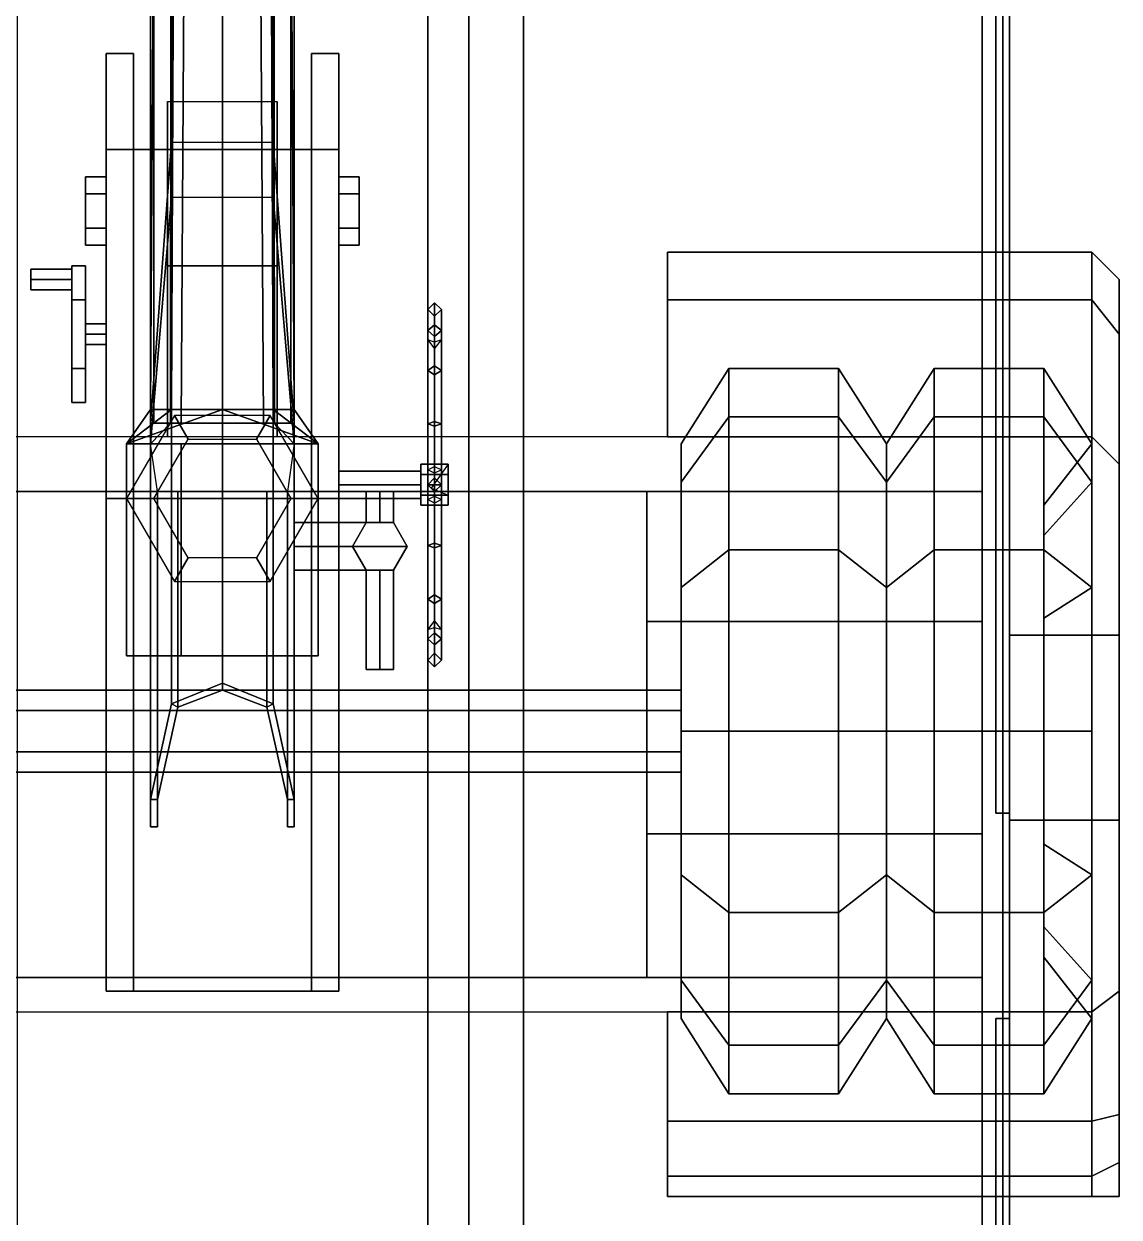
# Model space of a CAD drawing. Header units: millimetres. Extents: x -1.3 to 3, y -4.2 to 15.
# Drawn here: x -0.29 to 1.31, y -2.91 to -1.167 of the extents above; entities that cross this region are included whole.
import ezdxf

# ---------------------------------------------------------------- set-up
doc = ezdxf.new("R2010")
doc.units = ezdxf.units.MM
for name, color, linetype in [('gun', 1, 'Continuous'), ('mudguards', 6, 'Continuous'), ('sleeve', 5, 'Continuous'), ('tent', 3, 'Continuous'), ('turret', 2, 'Continuous'), ('wheels', 2, 'Continuous')]:
    doc.layers.add(name, color=color, linetype=linetype)

msp = doc.modelspace()

# ---------------------------------------------------------------- linework, layer by layer
for points in [[(0.36, 3.07, 0.77), (0.36, -3.77, 0.77), (0.36, -3.77, 0.98), (0.36, 3.07, 0.98)], [(0.36, -3.77, 0.98), (0.44, -3.77, 0.98), (0.44, 3.07, 0.98), (0.36, 3.07, 0.98)], [(0.44, 3.07, 0.77), (0.44, -3.77, 0.77), (0.36, -3.77, 0.77), (0.36, 3.07, 0.77)], [(0.44, 3.07, 0.98), (0.44, -3.77, 0.98), (0.44, -3.77, 0.77), (0.44, 3.07, 0.77)], [(1.15, 0.85, 1.08), (1.15, -1.77, 1.08), (-1.15, -1.77, 1.08), (-1.15, 0.85, 1.08)], [(-1.11, 0.81, 1.12), (-1.11, -1.85, 1.12), (1.11, -1.85, 1.12), (1.11, 0.81, 1.12)], [(1.11, -0.45, 1.12), (1.11, -1.85, 1.12), (1.11, -1.85, 1.59), (1.11, -0.45, 1.59)], [(1.11, -4.13, 1.59), (1.15, -4.17, 1.59), (1.15, -0.45, 1.59), (1.11, -0.45, 1.59)], [(1.15, -0.45, 1.59), (1.15, -1.77, 1.59), (1.15, -1.77, 1.08), (1.15, -0.45, 1.08)], [(1.15, -1.77, 1.59), (1.15, -2.61, 1.59), (1.15, -2.61, 1.2), (1.15, -1.77, 1.2)], [(1.15, -1.77, 1.2), (1.15, -2.06, 1.2), (1.15, -1.77, 1.08)], [(-0.62, -1.85, 1.12), (-0.62, -2.56, 1.12), (0.62, -2.56, 1.12), (0.62, -1.85, 1.12)], [(0.62, -1.85, 1.12), (0.62, -2.56, 1.12), (0.62, -2.35, 1.22), (0.62, -2.04, 1.22)], [(1.11, -2.04, 1.22), (1.11, -1.85, 1.12), (0.62, -1.85, 1.12), (0.62, -2.04, 1.22)], [(1.11, -1.85, 1.22), (1.11, -2.56, 1.22), (1.11, -2.56, 1.59), (1.11, -1.85, 1.59)], [(1.11, -1.85, 1.12), (1.11, -2.04, 1.22), (1.11, -2.04, 1.22), (1.11, -1.85, 1.22)], [(0.62, -2.04, 1.22), (0.62, -2.35, 1.22), (1.11, -2.35, 1.22), (1.11, -2.04, 1.22)], [(1.15, -2.33, 1.2), (1.15, -2.61, 1.2), (1.15, -2.61, 1.08)], [(0.62, -2.35, 1.22), (0.62, -2.56, 1.12), (1.11, -2.56, 1.12), (1.11, -2.35, 1.22)], [(1.11, -2.56, 1.12), (1.11, -2.56, 1.22), (1.11, -2.56, 1.22), (1.11, -2.35, 1.22)], [(-1.11, -2.56, 1.12), (-1.11, -4.13, 1.12), (1.11, -4.13, 1.12), (1.11, -2.56, 1.12)], [(1.11, -2.56, 1.12), (1.11, -4.13, 1.12), (1.11, -4.13, 1.59), (1.11, -2.56, 1.59)], [(1.15, -2.61, 1.08), (1.15, -4.17, 1.08), (-1.15, -4.17, 1.08), (-1.15, -2.61, 1.08)], [(1.15, -2.61, 1.59), (1.15, -4.17, 1.59), (1.15, -4.17, 1.08), (1.15, -2.61, 1.08)]]:
    msp.add_3dface(points)
at = {"layer": 'gun'}
for points in [[(-0.0672, -0.03, 2.5072), (-0.095, -0.03, 2.44), (-0.105, -1.73, 2.44), (-0.0742, -1.73, 2.5142)], [(-0.095, -0.03, 2.44), (-0.0672, -0.03, 2.3728), (-0.0742, -1.73, 2.3658), (-0.105, -1.73, 2.44)], [(0, -0.03, 2.535), (-0.0672, -0.03, 2.5072), (-0.0742, -1.73, 2.5142), (0, -1.73, 2.545)], [(-0.0672, -0.03, 2.3728), (0, -0.03, 2.345), (0, -1.73, 2.335), (-0.0742, -1.73, 2.3658)], [(0.0672, -0.03, 2.5072), (0, -0.03, 2.535), (0, -1.73, 2.545), (0.0742, -1.73, 2.5142)], [(0, -0.03, 2.345), (0.0672, -0.03, 2.3728), (0.0742, -1.73, 2.3658), (0, -1.73, 2.335)], [(0.095, -0.03, 2.44), (0.0672, -0.03, 2.5072), (0.0742, -1.73, 2.5142), (0.105, -1.73, 2.44)], [(0.0672, -0.03, 2.3728), (0.095, -0.03, 2.44), (0.105, -1.73, 2.44), (0.0742, -1.73, 2.3658)], [(-0.105, -1.73, 2.44), (-0.14, -1.78, 2.31), (-0.14, -1.78, 2.57), (-0.105, -1.73, 2.44)], [(-0.0742, -1.73, 2.5142), (-0.105, -1.73, 2.44), (-0.14, -1.78, 2.57), (-0.0742, -1.73, 2.5142)], [(0, -1.73, 2.545), (-0.0742, -1.73, 2.5142), (-0.14, -1.78, 2.57), (0, -1.73, 2.545)], [(0.14, -1.78, 2.57), (0, -1.73, 2.545), (-0.14, -1.78, 2.57), (0.14, -1.78, 2.57)], [(-0.105, -1.73, 2.44), (-0.0742, -1.73, 2.3658), (-0.14, -1.78, 2.31), (-0.105, -1.73, 2.44)], [(-0.0742, -1.73, 2.3658), (0, -1.73, 2.335), (-0.14, -1.78, 2.31), (-0.0742, -1.73, 2.3658)], [(0, -1.73, 2.335), (0.14, -1.78, 2.31), (-0.14, -1.78, 2.31), (0, -1.73, 2.335)], [(0.14, -1.78, 2.57), (0.0742, -1.73, 2.5142), (0, -1.73, 2.545), (0.14, -1.78, 2.57)], [(0.0742, -1.73, 2.3658), (0.14, -1.78, 2.31), (0, -1.73, 2.335), (0.0742, -1.73, 2.3658)], [(0.14, -1.78, 2.57), (0.105, -1.73, 2.44), (0.0742, -1.73, 2.5142), (0.14, -1.78, 2.57)], [(0.105, -1.73, 2.44), (0.14, -1.78, 2.31), (0.0742, -1.73, 2.3658), (0.105, -1.73, 2.44)], [(0.14, -1.78, 2.57), (0.14, -1.78, 2.31), (0.105, -1.73, 2.44), (0.14, -1.78, 2.57)], [(-0.14, -1.78, 2.31), (-0.14, -2.09, 2.31), (-0.14, -2.09, 2.57), (-0.14, -1.78, 2.57)], [(-0.14, -1.78, 2.57), (-0.14, -2.09, 2.57), (0.14, -2.09, 2.57), (0.14, -1.78, 2.57)], [(0.14, -1.78, 2.31), (0.14, -2.09, 2.31), (-0.14, -2.09, 2.31), (-0.14, -1.78, 2.31)], [(-0.06, -2.09, 2.5), (-0.06, -2.09, 2.38), (-0.06, -1.78, 2.38), (-0.06, -1.78, 2.5)], [(0.14, -1.78, 2.5), (0.14, -2.09, 2.5), (-0.06, -2.09, 2.5), (-0.06, -1.78, 2.5)], [(-0.06, -1.78, 2.38), (-0.06, -2.09, 2.38), (0.14, -2.09, 2.38), (0.14, -1.78, 2.38)], [(0.14, -1.78, 2.38), (0.14, -1.78, 2.5), (-0.06, -1.78, 2.5), (-0.06, -1.78, 2.38)], [(0.14, -2.09, 2.57), (0.14, -2.09, 2.5), (0.14, -1.78, 2.5), (0.14, -1.78, 2.57)], [(0.14, -2.09, 2.38), (0.14, -2.09, 2.31), (0.14, -1.78, 2.31), (0.14, -1.78, 2.38)], [(-0.14, -2.09, 2.57), (-0.14, -2.09, 2.31), (-0.06, -2.09, 2.38), (-0.06, -2.09, 2.5)], [(-0.14, -2.09, 2.57), (-0.06, -2.09, 2.5), (0.14, -2.09, 2.5), (0.14, -2.09, 2.57)], [(-0.06, -2.09, 2.38), (-0.14, -2.09, 2.31), (0.14, -2.09, 2.31), (0.14, -2.09, 2.38)]]:
    msp.add_3dface(points, dxfattribs=at)
at = {"layer": 'mudguards'}
for points in [[(1.27, -1.5, 0.66), (1.27, -1.57, 0.85), (0.65, -1.57, 0.85), (0.65, -1.5, 0.66)], [(0.65, -1.5, 0.66), (0.65, -1.57, 0.85), (1.27, -1.57, 0.85), (1.27, -1.5, 0.66)], [(1.31, -1.54, 0.66), (1.31, -1.62, 0.82), (1.27, -1.57, 0.85), (1.27, -1.5, 0.66)], [(1.27, -1.5, 0.66), (1.27, -1.57, 0.85), (1.31, -1.62, 0.82), (1.31, -1.54, 0.66)], [(1.27, -1.57, 0.85), (1.27, -1.77, 1.08), (0.65, -1.77, 1.08), (0.65, -1.57, 0.85)], [(0.65, -1.57, 0.85), (0.65, -1.77, 1.08), (1.27, -1.77, 1.08), (1.27, -1.57, 0.85)], [(1.27, -1.57, 0.85), (1.27, -1.77, 1.08), (1.31, -1.81, 1.02), (1.31, -1.62, 0.82)], [(1.31, -1.62, 0.82), (1.31, -1.81, 1.02), (1.27, -1.77, 1.08), (1.27, -1.57, 0.85)], [(1.27, -1.77, 1.08), (1.27, -2.06, 1.2), (1.15, -2.06, 1.2), (1.15, -1.77, 1.08)], [(1.15, -1.77, 1.08), (1.15, -2.06, 1.2), (1.27, -2.06, 1.2), (1.27, -1.77, 1.08)], [(1.27, -1.77, 1.08), (1.27, -2.06, 1.2), (1.31, -2.06, 1.13), (1.31, -1.81, 1.02)], [(1.31, -1.81, 1.02), (1.31, -2.06, 1.13), (1.27, -2.06, 1.2), (1.27, -1.77, 1.08)], [(1.15, -2.06, 1.2), (1.15, -2.33, 1.2), (1.27, -2.33, 1.2), (1.27, -2.06, 1.2)], [(1.27, -2.06, 1.2), (1.27, -2.33, 1.2), (1.15, -2.33, 1.2), (1.15, -2.06, 1.2)], [(1.31, -2.06, 1.13), (1.31, -2.33, 1.13), (1.27, -2.33, 1.2), (1.27, -2.06, 1.2)], [(1.27, -2.06, 1.2), (1.27, -2.33, 1.2), (1.31, -2.33, 1.13), (1.31, -2.06, 1.13)], [(1.27, -2.33, 1.2), (1.27, -2.61, 1.08), (1.15, -2.61, 1.08), (1.15, -2.33, 1.2)], [(1.15, -2.33, 1.2), (1.15, -2.61, 1.08), (1.27, -2.61, 1.08), (1.27, -2.33, 1.2)], [(1.31, -2.33, 1.13), (1.31, -2.58, 1.02), (1.27, -2.61, 1.08), (1.27, -2.33, 1.2)], [(1.27, -2.33, 1.2), (1.27, -2.61, 1.08), (1.31, -2.58, 1.02), (1.31, -2.33, 1.13)], [(1.27, -2.61, 1.08), (1.27, -2.77, 0.92), (1.31, -2.76, 0.83), (1.31, -2.58, 1.02)], [(1.31, -2.58, 1.02), (1.31, -2.76, 0.83), (1.27, -2.77, 0.92), (1.27, -2.61, 1.08)], [(0.65, -2.61, 1.08), (0.65, -2.77, 0.92), (1.27, -2.77, 0.92), (1.27, -2.61, 1.08)], [(1.27, -2.61, 1.08), (1.27, -2.77, 0.92), (0.65, -2.77, 0.92), (0.65, -2.61, 1.08)], [(1.27, -2.77, 0.92), (1.27, -2.85, 0.79), (0.65, -2.85, 0.79), (0.65, -2.77, 0.92)], [(0.65, -2.77, 0.92), (0.65, -2.85, 0.79), (1.27, -2.85, 0.79), (1.27, -2.77, 0.92)], [(1.31, -2.76, 0.83), (1.31, -2.83, 0.69), (1.27, -2.85, 0.79), (1.27, -2.77, 0.92)], [(1.27, -2.77, 0.92), (1.27, -2.85, 0.79), (1.31, -2.83, 0.69), (1.31, -2.76, 0.83)], [(1.27, -2.85, 0.79), (1.27, -2.88, 0.68), (1.31, -2.88, 0.63), (1.31, -2.83, 0.69)], [(1.31, -2.83, 0.69), (1.31, -2.88, 0.63), (1.27, -2.88, 0.68), (1.27, -2.85, 0.79)], [(0.65, -2.85, 0.79), (0.65, -2.88, 0.68), (1.27, -2.88, 0.68), (1.27, -2.85, 0.79)], [(1.27, -2.85, 0.79), (1.27, -2.88, 0.68), (0.65, -2.88, 0.68), (0.65, -2.85, 0.79)]]:
    msp.add_3dface(points, dxfattribs=at)
at = {"layer": 'sleeve'}
for points in [[(-0.0742, -0.04, 2.2742), (-0.105, -0.04, 2.2), (-0.105, -1.75, 2.2), (-0.076, -1.75, 2.27)], [(-0.105, -0.04, 2.2), (-0.0742, -0.04, 2.1258), (-0.0742, -1.34, 2.1258), (-0.105, -1.75, 2.2)], [(-0.0742, -0.04, 2.1258), (0, -0.04, 2.095), (0, -1.34, 2.095), (-0.0742, -1.34, 2.1258)], [(0, -0.04, 2.095), (0.0742, -0.04, 2.1258), (0.0742, -1.34, 2.1258), (0, -1.34, 2.095)], [(0.105, -0.04, 2.2), (0.0742, -0.04, 2.2742), (0.076, -1.75, 2.27), (0.105, -1.75, 2.2)], [(0.0742, -0.04, 2.1258), (0.105, -0.04, 2.2), (0.105, -1.75, 2.2), (0.0742, -1.34, 2.1258)], [(-0.1, -0.09, 2.29), (-0.1, -1.75, 2.29), (-0.06, -1.75, 2.35), (-0.05, -0.09, 2.36)], [(-0.1, -0.09, 2.27), (-0.1, -1.75, 2.27), (-0.1, -1.75, 2.29), (-0.1, -0.09, 2.29)], [(-0.076, -0.09, 2.27), (-0.076, -1.75, 2.27), (-0.1, -1.75, 2.27), (-0.1, -0.09, 2.27)], [(-0.05, -0.09, 2.36), (-0.06, -1.75, 2.35), (0.06, -1.75, 2.35), (0.05, -0.09, 2.36)], [(0.06, -1.75, 2.35), (0.1, -1.75, 2.29), (0.1, -0.09, 2.29), (0.05, -0.09, 2.36)], [(0.1, -0.09, 2.27), (0.1, -1.75, 2.27), (0.076, -1.75, 2.27), (0.076, -0.09, 2.27)], [(0.1, -1.75, 2.29), (0.1, -1.75, 2.27), (0.1, -0.09, 2.27), (0.1, -0.09, 2.29)], [(-0.08, -1.35, 1.7), (-0.08, -1.52, 1.7), (-0.08, -1.77, 2.09), (-0.08, -1.28, 2.2)], [(0.08, -1.28, 2.2), (0.08, -1.35, 1.7), (-0.08, -1.35, 1.7), (-0.08, -1.28, 2.2)], [(0.08, -1.77, 2.09), (0.08, -1.52, 1.7), (0.08, -1.35, 1.7), (0.08, -1.28, 2.2)], [(-0.105, -1.75, 2.2), (-0.0742, -1.34, 2.1258), (-0.0742, -1.42, 2.0758), (-0.105, -1.78, 2.15)], [(0.0742, -1.34, 2.1258), (0.105, -1.75, 2.2), (0.105, -1.78, 2.15), (0.0742, -1.42, 2.0758)], [(0.08, -1.35, 1.7), (0.08, -1.52, 1.7), (-0.08, -1.52, 1.7), (-0.08, -1.35, 1.7)], [(-0.17, -1.415, 1.7933), (-0.17, -1.39, 1.75), (-0.2, -1.39, 1.75), (-0.2, -1.415, 1.7933)], [(-0.17, -1.39, 1.75), (-0.17, -1.415, 1.7067), (-0.2, -1.415, 1.7067), (-0.2, -1.39, 1.75)], [(-0.2, -1.465, 1.7933), (-0.2, -1.415, 1.7933), (-0.2, -1.39, 1.75), (-0.2, -1.49, 1.75)], [(-0.2, -1.49, 1.75), (-0.2, -1.39, 1.75), (-0.2, -1.415, 1.7067), (-0.2, -1.465, 1.7067)], [(0.17, -1.39, 1.75), (0.17, -1.415, 1.7933), (0.2, -1.415, 1.7933), (0.2, -1.39, 1.75)], [(0.17, -1.415, 1.7067), (0.17, -1.39, 1.75), (0.2, -1.39, 1.75), (0.2, -1.415, 1.7067)], [(0.2, -1.49, 1.75), (0.2, -1.39, 1.75), (0.2, -1.415, 1.7933), (0.2, -1.465, 1.7933)], [(0.2, -1.465, 1.7067), (0.2, -1.415, 1.7067), (0.2, -1.39, 1.75), (0.2, -1.49, 1.75)], [(-0.17, -1.465, 1.7933), (-0.17, -1.415, 1.7933), (-0.2, -1.415, 1.7933), (-0.2, -1.465, 1.7933)], [(-0.17, -1.415, 1.7067), (-0.17, -1.465, 1.7067), (-0.2, -1.465, 1.7067), (-0.2, -1.415, 1.7067)], [(-0.105, -1.78, 2.15), (-0.0742, -1.42, 2.0758), (-0.0742, -2.16, 2.0758), (-0.105, -2.3, 2.15)], [(-0.0742, -1.42, 2.0758), (0, -1.42, 2.045), (0, -2.13, 2.045), (-0.0742, -2.16, 2.0758)], [(0, -1.42, 2.045), (0.0742, -1.42, 2.0758), (0.0742, -2.16, 2.0758), (0, -2.13, 2.045)], [(0.0742, -1.42, 2.0758), (0.105, -1.78, 2.15), (0.105, -2.3, 2.15), (0.0742, -2.16, 2.0758)], [(0.17, -1.415, 1.7933), (0.17, -1.465, 1.7933), (0.2, -1.465, 1.7933), (0.2, -1.415, 1.7933)], [(0.17, -1.465, 1.7067), (0.17, -1.415, 1.7067), (0.2, -1.415, 1.7067), (0.2, -1.465, 1.7067)], [(-0.17, -1.49, 1.75), (-0.17, -1.465, 1.7933), (-0.2, -1.465, 1.7933), (-0.2, -1.49, 1.75)], [(-0.17, -1.465, 1.7067), (-0.17, -1.49, 1.75), (-0.2, -1.49, 1.75), (-0.2, -1.465, 1.7067)], [(0.17, -1.465, 1.7933), (0.17, -1.49, 1.75), (0.2, -1.49, 1.75), (0.2, -1.465, 1.7933)], [(0.17, -1.49, 1.75), (0.17, -1.465, 1.7067), (0.2, -1.465, 1.7067), (0.2, -1.49, 1.75)], [(-0.08, -1.77, 2.09), (-0.08, -1.52, 1.7), (0.08, -1.52, 1.7), (0.08, -1.77, 2.09)], [(-0.105, -1.78, 2.28), (-0.105, -1.75, 2.2), (-0.105, -1.78, 2.15), (-0.105, -1.78, 2.28)], [(-0.105, -1.78, 2.28), (-0.076, -1.75, 2.27), (-0.105, -1.75, 2.2), (-0.105, -1.78, 2.28)], [(-0.06, -1.75, 2.35), (-0.1, -1.75, 2.29), (0.1, -1.75, 2.29), (0.06, -1.75, 2.35)], [(-0.1, -1.75, 2.29), (-0.1, -1.75, 2.27), (0.1, -1.75, 2.27), (0.1, -1.75, 2.29)], [(0.076, -1.75, 2.27), (0.105, -1.78, 2.28), (0.105, -1.75, 2.2)], [(0.105, -1.75, 2.2), (0.105, -1.78, 2.28), (0.105, -1.78, 2.15)], [(-0.105, -1.78, 2.18), (-0.105, -1.78, 2.15), (-0.105, -2.3, 2.15), (-0.105, -2.34, 2.18)], [(-0.105, -1.78, 2.28), (-0.105, -1.78, 2.18), (-0.105, -2.34, 2.18), (-0.105, -2.34, 2.28)], [(-0.095, -1.85, 2.25), (-0.105, -1.78, 2.28), (-0.105, -2.34, 2.28), (-0.095, -2.34, 2.25)], [(0.105, -1.78, 2.28), (0.095, -1.85, 2.25), (0.095, -2.34, 2.25), (0.105, -2.34, 2.28)], [(0.105, -1.78, 2.15), (0.105, -1.78, 2.18), (0.105, -2.34, 2.18), (0.105, -2.3, 2.15)], [(0.105, -1.78, 2.18), (0.105, -1.78, 2.28), (0.105, -2.34, 2.28), (0.105, -2.34, 2.18)], [(-0.095, -1.85, 2.18), (-0.095, -1.85, 2.25), (-0.095, -2.34, 2.25), (-0.095, -2.34, 2.18)], [(-0.065, -1.85, 2.08), (-0.095, -1.85, 2.15), (-0.095, -2.3, 2.15), (-0.065, -2.165, 2.08)], [(-0.095, -1.85, 2.15), (-0.095, -1.85, 2.18), (-0.095, -2.34, 2.18), (-0.095, -2.3, 2.15)], [(0, -1.85, 2.055), (-0.065, -1.85, 2.08), (-0.065, -2.165, 2.08), (0, -2.14, 2.055)], [(0.065, -1.85, 2.08), (0, -1.85, 2.055), (0, -2.14, 2.055), (0.065, -2.165, 2.08)], [(0.095, -1.85, 2.15), (0.065, -1.85, 2.08), (0.065, -2.165, 2.08), (0.095, -2.3, 2.15)], [(0.095, -1.85, 2.25), (0.095, -1.85, 2.18), (0.095, -2.34, 2.18), (0.095, -2.34, 2.25)], [(0.095, -1.85, 2.18), (0.095, -1.85, 2.15), (0.095, -2.3, 2.15), (0.095, -2.34, 2.18)], [(0.23, -1.85, 2.575), (0.21, -1.85, 2.595), (0.23, -1.85, 2.615), (0.25, -1.85, 2.595)], [(0.21, -1.895, 2.595), (0.23, -1.895, 2.615), (0.23, -1.85, 2.615), (0.21, -1.85, 2.595)], [(0.23, -1.895, 2.575), (0.21, -1.895, 2.595), (0.21, -1.85, 2.595), (0.23, -1.85, 2.575)], [(0.23, -1.895, 2.615), (0.25, -1.895, 2.595), (0.25, -1.85, 2.595), (0.23, -1.85, 2.615)], [(0.25, -1.895, 2.595), (0.23, -1.895, 2.575), (0.23, -1.85, 2.575), (0.25, -1.85, 2.595)], [(0.19, -1.93, 2.28), (0.21, -1.8954, 2.26), (0.105, -1.8954, 2.26), (0.105, -1.93, 2.28)], [(0.21, -1.8954, 2.26), (0.25, -1.8954, 2.22), (0.105, -1.8954, 2.22), (0.105, -1.8954, 2.26)], [(0.25, -1.8954, 2.22), (0.27, -1.93, 2.2), (0.105, -1.93, 2.2), (0.105, -1.8954, 2.22)], [(0.21, -1.8954, 2.26), (0.19, -1.93, 2.28), (0.19, -1.93, 2.8), (0.21, -1.8954, 2.8)], [(0.25, -1.8954, 2.8), (0.21, -1.8954, 2.8), (0.19, -1.93, 2.8), (0.27, -1.93, 2.8)], [(0.25, -1.8954, 2.22), (0.21, -1.8954, 2.26), (0.21, -1.8954, 2.8), (0.25, -1.8954, 2.8)], [(0.27, -1.93, 2.2), (0.25, -1.8954, 2.22), (0.25, -1.8954, 2.8), (0.27, -1.93, 2.8)], [(0.27, -1.93, 2.2), (0.25, -1.9646, 2.22), (0.105, -1.9646, 2.22), (0.105, -1.93, 2.2)], [(0.21, -1.9646, 2.26), (0.19, -1.93, 2.28), (0.105, -1.93, 2.28), (0.105, -1.9646, 2.26)], [(0.19, -1.93, 2.28), (0.21, -1.9646, 2.26), (0.21, -1.9646, 2.8), (0.19, -1.93, 2.8)], [(0.27, -1.93, 2.8), (0.19, -1.93, 2.8), (0.21, -1.9646, 2.8), (0.25, -1.9646, 2.8)], [(0.25, -1.9646, 2.22), (0.27, -1.93, 2.2), (0.27, -1.93, 2.8), (0.25, -1.9646, 2.8)], [(0.25, -1.9646, 2.22), (0.21, -1.9646, 2.26), (0.105, -1.9646, 2.26), (0.105, -1.9646, 2.22)], [(0.21, -1.9646, 2.26), (0.25, -1.9646, 2.22), (0.25, -1.9646, 2.8), (0.21, -1.9646, 2.8)], [(0.23, -1.965, 2.615), (0.21, -1.965, 2.595), (0.21, -2.11, 2.595), (0.23, -2.11, 2.615)], [(0.21, -1.965, 2.595), (0.23, -1.965, 2.575), (0.23, -2.11, 2.575), (0.21, -2.11, 2.595)], [(0.25, -1.965, 2.595), (0.23, -1.965, 2.615), (0.23, -2.11, 2.615), (0.25, -2.11, 2.595)], [(0.23, -1.965, 2.575), (0.25, -1.965, 2.595), (0.25, -2.11, 2.595), (0.23, -2.11, 2.575)], [(0.23, -2.11, 2.615), (0.21, -2.11, 2.595), (0.23, -2.11, 2.575), (0.25, -2.11, 2.595)], [(-0.0742, -2.16, 2.0758), (0, -2.13, 2.045), (0, -2.14, 2.055), (-0.065, -2.165, 2.08)], [(0, -2.13, 2.045), (0.0742, -2.16, 2.0758), (0.065, -2.165, 2.08), (0, -2.14, 2.055)], [(-0.105, -2.3, 2.15), (-0.0742, -2.16, 2.0758), (-0.065, -2.165, 2.08), (-0.095, -2.3, 2.15)], [(0.0742, -2.16, 2.0758), (0.105, -2.3, 2.15), (0.095, -2.3, 2.15), (0.065, -2.165, 2.08)], [(-0.105, -2.34, 2.18), (-0.105, -2.3, 2.15), (-0.095, -2.3, 2.15), (-0.095, -2.34, 2.18)], [(0.105, -2.3, 2.15), (0.105, -2.34, 2.18), (0.095, -2.34, 2.18), (0.095, -2.3, 2.15)], [(-0.105, -2.34, 2.28), (-0.105, -2.34, 2.18), (-0.095, -2.34, 2.18), (-0.095, -2.34, 2.25)], [(0.105, -2.34, 2.18), (0.105, -2.34, 2.28), (0.095, -2.34, 2.25), (0.095, -2.34, 2.18)]]:
    msp.add_3dface(points, dxfattribs=at)
at = {"layer": 'tent'}
for points in [[(-0.3, 0.98, 2.57), (-0.3, -4.17, 2.57), (0.3, -4.17, 2.57), (0.3, 0.98, 2.57)], [(0.3, 0.85, 2.57), (0.3, -4.17, 2.57), (1.14, -4.17, 2.49), (1.14, 0.85, 2.49)], [(1.14, 0.85, 2.49), (1.14, -4.17, 2.49), (1.15, -4.17, 2.45), (1.15, 0.85, 2.45)], [(1.15, -3.83, 2.45), (1.15, -3.83, 2.25), (1.15, 0.4, 2.25), (1.15, 0.4, 2.45)], [(1.15, -4.17, 1.95), (1.15, -4.17, 1.65), (1.15, 0.16, 1.65), (1.15, 0.16, 1.95)], [(1.15, -4.17, 1.65), (1.15, -4.17, 1.59), (1.15, -0.45, 1.59), (1.15, -0.45, 1.65)], [(1.13, -2.32, 2.25), (1.13, -2.32, 1.95), (1.13, -1.11, 1.95), (1.13, -1.11, 2.25)], [(1.13, -2.32, 1.95), (1.15, -2.32, 1.95), (1.15, -1.11, 1.95), (1.13, -1.11, 1.95)], [(1.15, -2.32, 2.25), (1.13, -2.32, 2.25), (1.13, -1.11, 2.25), (1.15, -1.11, 2.25)], [(1.15, -2.32, 2.25), (1.15, -2.32, 1.95), (1.13, -2.32, 1.95), (1.13, -2.32, 2.25)], [(1.15, -2.62, 2.25), (1.15, -2.62, 1.95), (1.15, -2.32, 1.95), (1.15, -2.32, 2.25)], [(1.13, -3.83, 2.25), (1.13, -3.83, 1.95), (1.13, -2.62, 1.95), (1.13, -2.62, 2.25)], [(1.13, -2.62, 2.25), (1.13, -2.62, 1.95), (1.15, -2.62, 1.95), (1.15, -2.62, 2.25)], [(1.13, -3.83, 1.95), (1.15, -3.83, 1.95), (1.15, -2.62, 1.95), (1.13, -2.62, 1.95)], [(1.15, -3.83, 2.25), (1.13, -3.83, 2.25), (1.13, -2.62, 2.25), (1.15, -2.62, 2.25)]]:
    msp.add_3dface(points, dxfattribs=at)
at = {"layer": 'turret'}
for points in [[(-0.17, -1.21, 1.95), (-0.17, -1.86, 1.95), (-0.17, -1.86, 2.04), (-0.17, -1.21, 2.04)], [(-0.13, -1.21, 2.04), (-0.13, -1.21, 1.95), (-0.17, -1.21, 1.95), (-0.17, -1.21, 2.04)], [(-0.13, -1.21, 1.95), (-0.13, -1.35, 1.95), (-0.17, -1.35, 1.95), (-0.17, -1.21, 1.95)], [(-0.17, -1.21, 2.04), (-0.17, -1.86, 2.04), (-0.13, -1.86, 2.04), (-0.13, -1.21, 2.04)], [(-0.13, -1.86, 2.04), (-0.13, -1.86, 1.95), (-0.13, -1.21, 1.95), (-0.13, -1.21, 2.04)], [(0.13, -1.21, 1.95), (0.13, -1.86, 1.95), (0.13, -1.86, 2.04), (0.13, -1.21, 2.04)], [(0.13, -1.21, 2.04), (0.13, -1.86, 2.04), (0.17, -1.86, 2.04), (0.17, -1.21, 2.04)], [(0.17, -1.21, 2.04), (0.17, -1.21, 1.95), (0.13, -1.21, 1.95), (0.13, -1.21, 2.04)], [(0.17, -1.21, 1.95), (0.17, -1.35, 1.95), (0.13, -1.35, 1.95), (0.13, -1.21, 1.95)], [(0.17, -1.86, 2.04), (0.17, -1.86, 1.95), (0.17, -1.21, 1.95), (0.17, -1.21, 2.04)], [(0.13, -1.35, 1.67), (0.17, -1.35, 1.58), (-0.17, -1.35, 1.58), (-0.13, -1.35, 1.67)], [(0.17, -1.35, 1.58), (0.17, -2.58, 1.58), (-0.17, -2.58, 1.58), (-0.17, -1.35, 1.58)], [(-0.17, -1.35, 1.58), (-0.17, -1.86, 1.58), (-0.17, -1.86, 1.95), (-0.17, -1.35, 1.95)], [(-0.13, -1.35, 1.95), (-0.13, -1.35, 1.67), (-0.17, -1.35, 1.58), (-0.17, -1.35, 1.95)], [(-0.13, -1.35, 1.67), (-0.13, -1.86, 1.66), (0.13, -1.86, 1.66), (0.13, -1.35, 1.67)], [(-0.13, -1.86, 1.95), (-0.13, -1.86, 1.66), (-0.13, -1.35, 1.67), (-0.13, -1.35, 1.95)], [(0.13, -1.35, 1.67), (0.13, -1.86, 1.66), (0.13, -1.86, 1.95), (0.13, -1.35, 1.95)], [(0.17, -1.35, 1.95), (0.17, -1.35, 1.58), (0.13, -1.35, 1.67), (0.13, -1.35, 1.95)], [(0.17, -1.86, 1.95), (0.17, -1.86, 1.58), (0.17, -1.35, 1.58), (0.17, -1.35, 1.95)], [(-0.22, -1.54, 2.015), (-0.22, -1.525, 2), (-0.28, -1.525, 2), (-0.28, -1.54, 2.015)], [(-0.22, -1.525, 2), (-0.22, -1.54, 1.985), (-0.28, -1.54, 1.985), (-0.28, -1.525, 2)], [(-0.28, -1.54, 2.015), (-0.28, -1.525, 2), (-0.28, -1.54, 1.985), (-0.28, -1.555, 2)], [(-0.2, -1.57, 2.0866), (-0.2, -1.52, 2), (-0.22, -1.52, 2), (-0.22, -1.57, 2.0866)], [(-0.2, -1.52, 2), (-0.2, -1.57, 1.9134), (-0.22, -1.57, 1.9134), (-0.22, -1.52, 2)], [(-0.22, -1.67, 2.0866), (-0.22, -1.57, 2.0866), (-0.22, -1.52, 2), (-0.22, -1.72, 2)], [(-0.22, -1.72, 2), (-0.22, -1.52, 2), (-0.22, -1.57, 1.9134), (-0.22, -1.67, 1.9134)], [(-0.2, -1.72, 2), (-0.2, -1.52, 2), (-0.2, -1.57, 2.0866), (-0.2, -1.67, 2.0866)], [(-0.2, -1.67, 1.9134), (-0.2, -1.57, 1.9134), (-0.2, -1.52, 2), (-0.2, -1.72, 2)], [(-0.22, -1.555, 2), (-0.22, -1.54, 2.015), (-0.28, -1.54, 2.015), (-0.28, -1.555, 2)], [(-0.22, -1.54, 1.985), (-0.22, -1.555, 2), (-0.28, -1.555, 2), (-0.28, -1.54, 1.985)], [(-0.2, -1.67, 2.0866), (-0.2, -1.57, 2.0866), (-0.22, -1.57, 2.0866), (-0.22, -1.67, 2.0866)], [(-0.2, -1.57, 1.9134), (-0.2, -1.67, 1.9134), (-0.22, -1.67, 1.9134), (-0.22, -1.57, 1.9134)], [(0.31, -1.6664, 1.6132), (0.3, -1.6729, 1.6208), (0.3, -1.5839, 1.7749), (0.31, -1.5741, 1.7731)], [(0.31, -1.5741, 1.7731), (0.3, -1.5839, 1.7749), (0.3, -1.6148, 1.95), (0.31, -1.6062, 1.955)], [(0.3, -1.6729, 1.6208), (0.31, -1.6793, 1.6285), (0.31, -1.5938, 1.7766), (0.3, -1.5839, 1.7749)], [(0.3, -1.5839, 1.7749), (0.31, -1.5938, 1.7766), (0.31, -1.6235, 1.945), (0.3, -1.6148, 1.95)], [(0.32, -1.6729, 1.6208), (0.31, -1.6664, 1.6132), (0.31, -1.5741, 1.7731), (0.32, -1.5839, 1.7749)], [(0.32, -1.5839, 1.7749), (0.31, -1.5741, 1.7731), (0.31, -1.6062, 1.955), (0.32, -1.6148, 1.95)], [(0.31, -1.6793, 1.6285), (0.32, -1.6729, 1.6208), (0.32, -1.5839, 1.7749), (0.31, -1.5938, 1.7766)], [(0.31, -1.5938, 1.7766), (0.32, -1.5839, 1.7749), (0.32, -1.6148, 1.95), (0.31, -1.6235, 1.945)], [(-0.17, -1.62, 2.015), (-0.17, -1.605, 2), (-0.2, -1.605, 2), (-0.2, -1.62, 2.015)], [(-0.17, -1.605, 2), (-0.17, -1.62, 1.985), (-0.2, -1.62, 1.985), (-0.2, -1.605, 2)], [(-0.17, -1.635, 2), (-0.17, -1.62, 2.015), (-0.2, -1.62, 2.015), (-0.2, -1.635, 2)], [(-0.17, -1.62, 1.985), (-0.17, -1.635, 2), (-0.2, -1.635, 2), (-0.2, -1.62, 1.985)], [(0.31, -1.6062, 1.955), (0.3, -1.6148, 1.95), (0.3, -1.7511, 2.0643), (0.31, -1.7477, 2.0737)], [(0.3, -1.6148, 1.95), (0.31, -1.6235, 1.945), (0.31, -1.7545, 2.0549), (0.3, -1.7511, 2.0643)], [(0.32, -1.6148, 1.95), (0.31, -1.6062, 1.955), (0.31, -1.7477, 2.0737), (0.32, -1.7511, 2.0643)], [(0.31, -1.6235, 1.945), (0.32, -1.6148, 1.95), (0.32, -1.7511, 2.0643), (0.31, -1.7545, 2.0549)], [(0.31, -1.8233, 1.7988), (0.3, -1.8183, 1.8075), (0.3, -1.6284, 1.6978), (0.31, -1.6416, 1.6939)], [(0.3, -1.8183, 1.8075), (0.31, -1.8133, 1.8162), (0.31, -1.6316, 1.7112), (0.3, -1.6284, 1.6978)], [(0.32, -1.8183, 1.8075), (0.31, -1.8233, 1.7988), (0.31, -1.6416, 1.6939), (0.32, -1.6284, 1.6978)], [(0.31, -1.8133, 1.8162), (0.32, -1.8183, 1.8075), (0.32, -1.6284, 1.6978), (0.31, -1.6316, 1.7112)], [(-0.2, -1.72, 2), (-0.2, -1.67, 2.0866), (-0.22, -1.67, 2.0866), (-0.22, -1.72, 2)], [(-0.2, -1.67, 1.9134), (-0.2, -1.72, 2), (-0.22, -1.72, 2), (-0.22, -1.67, 1.9134)], [(0.31, -1.84, 1.55), (0.3, -1.84, 1.56), (0.3, -1.6729, 1.6208), (0.31, -1.6664, 1.6132)], [(0.3, -1.84, 1.56), (0.31, -1.84, 1.57), (0.31, -1.6793, 1.6285), (0.3, -1.6729, 1.6208)], [(0.32, -1.84, 1.56), (0.31, -1.84, 1.55), (0.31, -1.6664, 1.6132), (0.32, -1.6729, 1.6208)], [(0.31, -1.84, 1.57), (0.32, -1.84, 1.56), (0.32, -1.6729, 1.6208), (0.31, -1.6793, 1.6285)], [(-0.1, -1.86, 1.58), (-0.05, -1.7734, 1.58), (-0.07, -1.7388, 1.12), (-0.14, -1.86, 1.12)], [(-0.05, -1.7734, 1.58), (0.05, -1.7734, 1.58), (0.07, -1.7388, 1.12), (-0.07, -1.7388, 1.12)], [(0.05, -1.7734, 1.58), (0.1, -1.86, 1.58), (0.14, -1.86, 1.12), (0.07, -1.7388, 1.12)], [(0.31, -1.7477, 2.0737), (0.3, -1.7511, 2.0643), (0.3, -1.9289, 2.0643), (0.31, -1.9323, 2.0737)], [(0.3, -1.7511, 2.0643), (0.31, -1.7545, 2.0549), (0.31, -1.9255, 2.0549), (0.3, -1.9289, 2.0643)], [(0.32, -1.7511, 2.0643), (0.31, -1.7477, 2.0737), (0.31, -1.9323, 2.0737), (0.32, -1.9289, 2.0643)], [(0.31, -1.7545, 2.0549), (0.32, -1.7511, 2.0643), (0.32, -1.9289, 2.0643), (0.31, -1.9255, 2.0549)], [(0.33, -1.825, 1.846), (0.33, -1.81, 1.82), (0.29, -1.81, 1.82), (0.29, -1.825, 1.846)], [(0.33, -1.81, 1.82), (0.33, -1.825, 1.794), (0.29, -1.825, 1.794), (0.29, -1.81, 1.82)], [(0.29, -1.855, 1.846), (0.29, -1.825, 1.846), (0.29, -1.81, 1.82), (0.29, -1.87, 1.82)], [(0.29, -1.87, 1.82), (0.29, -1.81, 1.82), (0.29, -1.825, 1.794), (0.29, -1.855, 1.794)], [(0.33, -1.855, 1.794), (0.33, -1.825, 1.794), (0.33, -1.81, 1.82), (0.305, -1.845, 1.845)], [(0.33, -1.87, 1.82), (0.33, -1.81, 1.82), (0.33, -1.825, 1.846), (0.33, -1.855, 1.846)], [(0.29, -1.84, 1.84), (0.29, -1.82, 1.82), (0.17, -1.82, 1.82), (0.17, -1.84, 1.84)], [(0.29, -1.82, 1.82), (0.29, -1.84, 1.8), (0.17, -1.84, 1.8), (0.17, -1.82, 1.82)], [(0.33, -1.855, 1.846), (0.33, -1.825, 1.846), (0.29, -1.825, 1.846), (0.29, -1.855, 1.846)], [(0.33, -1.825, 1.794), (0.33, -1.855, 1.794), (0.29, -1.855, 1.794), (0.29, -1.825, 1.794)], [(0.31, -1.83, 1.845), (0.3, -1.84, 1.845), (0.3, -1.84, 2.0643), (0.31, -1.83, 2.0549)], [(0.32, -1.84, 1.845), (0.31, -1.83, 1.845), (0.31, -1.83, 2.0549), (0.32, -1.84, 2.0643)], [(0.29, -1.86, 1.82), (0.29, -1.84, 1.84), (0.17, -1.84, 1.84), (0.17, -1.86, 1.82)], [(0.29, -1.84, 1.8), (0.29, -1.86, 1.82), (0.17, -1.86, 1.82), (0.17, -1.84, 1.8)], [(0.3, -2.0071, 1.6208), (0.31, -2.0007, 1.6285), (0.31, -1.84, 1.57), (0.3, -1.84, 1.56)], [(0.31, -2.0136, 1.6132), (0.3, -2.0071, 1.6208), (0.3, -1.84, 1.56), (0.31, -1.84, 1.55)], [(0.3, -1.84, 1.845), (0.31, -1.85, 1.845), (0.31, -1.85, 2.0549), (0.3, -1.84, 2.0643)], [(0.31, -2.0007, 1.6285), (0.32, -2.0071, 1.6208), (0.32, -1.84, 1.56), (0.31, -1.84, 1.57)], [(0.32, -2.0071, 1.6208), (0.31, -2.0136, 1.6132), (0.31, -1.84, 1.55), (0.32, -1.84, 1.56)], [(0.31, -1.85, 1.845), (0.32, -1.84, 1.845), (0.32, -1.84, 2.0643), (0.31, -1.85, 2.0549)], [(-0.17, -1.86, 2.04), (-0.17, -1.86, 1.86), (-0.13, -1.86, 1.86), (-0.13, -1.86, 2.04)], [(-0.17, -1.86, 1.58), (-0.17, -2.58, 1.58), (-0.17, -2.58, 1.82), (-0.17, -1.86, 1.86)], [(-0.17, -1.86, 1.86), (-0.17, -2.58, 1.82), (-0.13, -2.58, 1.82), (-0.13, -1.86, 1.86)], [(-0.05, -1.9466, 1.58), (-0.1, -1.86, 1.58), (-0.14, -1.86, 1.12), (-0.07, -1.9812, 1.12)], [(-0.13, -1.86, 1.66), (-0.13, -2.58, 1.64), (0.13, -2.58, 1.64), (0.13, -1.86, 1.66)], [(-0.13, -2.58, 1.82), (-0.13, -2.58, 1.64), (-0.13, -1.86, 1.66), (-0.13, -1.86, 1.86)], [(0.1, -1.86, 1.58), (0.05, -1.9466, 1.58), (0.07, -1.9812, 1.12), (0.14, -1.86, 1.12)], [(0.13, -1.86, 2.04), (0.13, -1.86, 1.86), (0.17, -1.86, 1.86), (0.17, -1.86, 2.04)], [(0.13, -1.86, 1.66), (0.13, -2.58, 1.64), (0.13, -2.58, 1.82), (0.13, -1.86, 1.86)], [(0.13, -1.86, 1.86), (0.13, -2.58, 1.82), (0.17, -2.58, 1.82), (0.17, -1.86, 1.86)], [(0.17, -2.58, 1.82), (0.17, -2.58, 1.58), (0.17, -1.86, 1.58), (0.17, -1.86, 1.86)], [(0.33, -1.87, 1.82), (0.33, -1.855, 1.846), (0.29, -1.855, 1.846), (0.29, -1.87, 1.82)], [(0.33, -1.855, 1.794), (0.33, -1.87, 1.82), (0.29, -1.87, 1.82), (0.29, -1.855, 1.794)], [(0.3, -1.8617, 1.8075), (0.31, -1.8567, 1.7988), (0.31, -2.0384, 1.6939), (0.3, -2.0516, 1.6978)], [(0.31, -1.8667, 1.8162), (0.3, -1.8617, 1.8075), (0.3, -2.0516, 1.6978), (0.31, -2.0484, 1.7112)], [(0.31, -1.8567, 1.7988), (0.32, -1.8617, 1.8075), (0.32, -2.0516, 1.6978), (0.31, -2.0384, 1.6939)], [(0.32, -1.8617, 1.8075), (0.31, -1.8667, 1.8162), (0.31, -2.0484, 1.7112), (0.32, -2.0516, 1.6978)], [(0.3, -1.9289, 2.0643), (0.31, -1.9255, 2.0549), (0.31, -2.0565, 1.945), (0.3, -2.0652, 1.95)], [(0.31, -1.9323, 2.0737), (0.3, -1.9289, 2.0643), (0.3, -2.0652, 1.95), (0.31, -2.0738, 1.955)], [(0.31, -1.9255, 2.0549), (0.32, -1.9289, 2.0643), (0.32, -2.0652, 1.95), (0.31, -2.0565, 1.945)], [(0.32, -1.9289, 2.0643), (0.31, -1.9323, 2.0737), (0.31, -2.0738, 1.955), (0.32, -2.0652, 1.95)], [(0.05, -1.9466, 1.58), (-0.05, -1.9466, 1.58), (-0.07, -1.9812, 1.12), (0.07, -1.9812, 1.12)], [(0.3, -2.0961, 1.7749), (0.31, -2.0862, 1.7766), (0.31, -2.0007, 1.6285), (0.3, -2.0071, 1.6208)], [(0.31, -2.0862, 1.7766), (0.32, -2.0961, 1.7749), (0.32, -2.0071, 1.6208), (0.31, -2.0007, 1.6285)], [(0.31, -2.1059, 1.7731), (0.3, -2.0961, 1.7749), (0.3, -2.0071, 1.6208), (0.31, -2.0136, 1.6132)], [(0.32, -2.0961, 1.7749), (0.31, -2.1059, 1.7731), (0.31, -2.0136, 1.6132), (0.32, -2.0071, 1.6208)], [(0.3, -2.0652, 1.95), (0.31, -2.0565, 1.945), (0.31, -2.0862, 1.7766), (0.3, -2.0961, 1.7749)], [(0.31, -2.0565, 1.945), (0.32, -2.0652, 1.95), (0.32, -2.0961, 1.7749), (0.31, -2.0862, 1.7766)], [(0.31, -2.0738, 1.955), (0.3, -2.0652, 1.95), (0.3, -2.0961, 1.7749), (0.31, -2.1059, 1.7731)], [(0.32, -2.0652, 1.95), (0.31, -2.0738, 1.955), (0.31, -2.1059, 1.7731), (0.32, -2.0961, 1.7749)], [(-0.13, -2.58, 1.64), (-0.17, -2.58, 1.58), (0.17, -2.58, 1.58), (0.13, -2.58, 1.64)], [(-0.17, -2.58, 1.82), (-0.17, -2.58, 1.58), (-0.13, -2.58, 1.64), (-0.13, -2.58, 1.82)], [(0.13, -2.58, 1.82), (0.13, -2.58, 1.64), (0.17, -2.58, 1.64), (0.17, -2.58, 1.82)]]:
    msp.add_3dface(points, dxfattribs=at)
at = {"layer": 'wheels'}
for points in [[(0.74, -1.67, 0.52), (0.74, -1.741, 0.255), (0.67, -1.8363, 0.31), (0.67, -1.78, 0.52)], [(0.74, -1.741, 0.785), (0.74, -1.67, 0.52), (0.67, -1.78, 0.52), (0.67, -1.8363, 0.73)], [(0.74, -1.741, 0.255), (0.74, -1.67, 0.52), (0.9, -1.67, 0.52), (0.9, -1.741, 0.255)], [(0.74, -1.67, 0.52), (0.74, -1.741, 0.785), (0.9, -1.741, 0.785), (0.9, -1.67, 0.52)], [(0.9, -1.67, 0.52), (0.9, -1.741, 0.785), (0.97, -1.8363, 0.73), (0.97, -1.78, 0.52)], [(0.9, -1.741, 0.255), (0.9, -1.67, 0.52), (0.97, -1.78, 0.52), (0.97, -1.8363, 0.31)], [(1.04, -1.67, 0.52), (1.04, -1.741, 0.255), (0.97, -1.8363, 0.31), (0.97, -1.78, 0.52)], [(1.04, -1.741, 0.785), (1.04, -1.67, 0.52), (0.97, -1.78, 0.52), (0.97, -1.8363, 0.73)], [(1.04, -1.741, 0.255), (1.04, -1.67, 0.52), (1.2, -1.67, 0.52), (1.2, -1.741, 0.255)], [(1.04, -1.67, 0.52), (1.04, -1.741, 0.785), (1.2, -1.741, 0.785), (1.2, -1.67, 0.52)], [(1.2, -1.741, 0.255), (1.2, -1.67, 0.52), (1.27, -1.78, 0.52), (1.27, -1.8363, 0.31)], [(1.2, -1.67, 0.52), (1.2, -1.741, 0.785), (1.27, -1.8363, 0.73), (1.27, -1.78, 0.52)], [(0.74, -1.741, 0.255), (0.74, -1.935, 0.061), (0.67, -1.99, 0.1563), (0.67, -1.8363, 0.31)], [(0.74, -1.935, 0.979), (0.74, -1.741, 0.785), (0.67, -1.8363, 0.73), (0.67, -1.99, 0.8837)], [(0.74, -1.935, 0.061), (0.74, -1.741, 0.255), (0.9, -1.741, 0.255), (0.9, -1.935, 0.061)], [(0.74, -1.741, 0.785), (0.74, -1.935, 0.979), (0.9, -1.935, 0.979), (0.9, -1.741, 0.785)], [(0.9, -1.741, 0.785), (0.9, -1.935, 0.979), (0.97, -1.99, 0.8837), (0.97, -1.8363, 0.73)], [(0.9, -1.935, 0.061), (0.9, -1.741, 0.255), (0.97, -1.8363, 0.31), (0.97, -1.99, 0.1563)], [(1.04, -1.741, 0.255), (1.04, -1.935, 0.061), (0.97, -1.99, 0.1563), (0.97, -1.8363, 0.31)], [(1.04, -1.935, 0.979), (1.04, -1.741, 0.785), (0.97, -1.8363, 0.73), (0.97, -1.99, 0.8837)], [(1.04, -1.935, 0.061), (1.04, -1.741, 0.255), (1.2, -1.741, 0.255), (1.2, -1.935, 0.061)], [(1.04, -1.741, 0.785), (1.04, -1.935, 0.979), (1.2, -1.935, 0.979), (1.2, -1.741, 0.785)], [(1.2, -1.935, 0.061), (1.2, -1.741, 0.255), (1.27, -1.8363, 0.31), (1.27, -1.99, 0.1563)], [(1.2, -1.741, 0.785), (1.2, -1.935, 0.979), (1.27, -1.99, 0.8837), (1.27, -1.8363, 0.73)], [(0.67, -2.5637, 0.73), (0.67, -1.78, 0.52), (0.67, -1.8363, 0.31), (0.67, -2.62, 0.52)], [(0.67, -2.41, 0.8837), (0.67, -1.8363, 0.73), (0.67, -1.78, 0.52), (0.67, -2.5637, 0.73)], [(1.27, -1.78, 0.52), (1.27, -1.8363, 0.73), (1.2, -1.9142, 0.685), (1.2, -1.87, 0.52)], [(1.27, -1.8363, 0.31), (1.27, -1.78, 0.52), (1.2, -1.87, 0.52), (1.2, -1.9142, 0.355)], [(0.67, -2.62, 0.52), (0.67, -1.8363, 0.31), (0.67, -1.99, 0.1563), (0.67, -2.5637, 0.31)], [(0.67, -2.2, 0.94), (0.67, -1.99, 0.8837), (0.67, -1.8363, 0.73), (0.67, -2.41, 0.8837)], [(1.27, -1.99, 0.1563), (1.27, -1.8363, 0.31), (1.2, -1.9142, 0.355), (1.2, -2.035, 0.2342)], [(1.27, -1.8363, 0.73), (1.27, -1.99, 0.8837), (1.2, -2.035, 0.8058), (1.2, -1.9142, 0.685)], [(1.2, -1.9142, 0.685), (1.2, -2.365, 0.8058), (1.2, -2.4858, 0.685), (1.2, -1.87, 0.52)], [(1.2, -1.87, 0.52), (1.2, -2.4858, 0.685), (1.2, -2.53, 0.52), (1.2, -1.9142, 0.355)], [(1.2, -1.9142, 0.355), (1.2, -2.53, 0.52), (1.2, -2.4858, 0.355), (1.2, -2.035, 0.2342)], [(1.2, -2.035, 0.8058), (1.2, -2.2, 0.85), (1.2, -2.365, 0.8058), (1.2, -1.9142, 0.685)], [(0.74, -1.935, 0.061), (0.74, -2.2, -0.01), (0.67, -2.2, 0.1), (0.67, -1.99, 0.1563)], [(0.74, -2.2, 1.05), (0.74, -1.935, 0.979), (0.67, -1.99, 0.8837), (0.67, -2.2, 0.94)], [(0.74, -2.2, -0.01), (0.74, -1.935, 0.061), (0.9, -1.935, 0.061), (0.9, -2.2, -0.01)], [(0.74, -1.935, 0.979), (0.74, -2.2, 1.05), (0.9, -2.2, 1.05), (0.9, -1.935, 0.979)], [(0.9, -1.935, 0.979), (0.9, -2.2, 1.05), (0.97, -2.2, 0.94), (0.97, -1.99, 0.8837)], [(0.9, -2.2, -0.01), (0.9, -1.935, 0.061), (0.97, -1.99, 0.1563), (0.97, -2.2, 0.1)], [(1.04, -1.935, 0.061), (1.04, -2.2, -0.01), (0.97, -2.2, 0.1), (0.97, -1.99, 0.1563)], [(1.04, -2.2, 1.05), (1.04, -1.935, 0.979), (0.97, -1.99, 0.8837), (0.97, -2.2, 0.94)], [(1.04, -2.2, -0.01), (1.04, -1.935, 0.061), (1.2, -1.935, 0.061), (1.2, -2.2, -0.01)], [(1.04, -1.935, 0.979), (1.04, -2.2, 1.05), (1.2, -2.2, 1.05), (1.2, -1.935, 0.979)], [(1.2, -2.2, -0.01), (1.2, -1.935, 0.061), (1.27, -1.99, 0.1563), (1.27, -2.2, 0.1)], [(1.2, -1.935, 0.979), (1.2, -2.2, 1.05), (1.27, -2.2, 0.94), (1.27, -1.99, 0.8837)], [(0.67, -2.5637, 0.31), (0.67, -1.99, 0.1563), (0.67, -2.2, 0.1), (0.67, -2.41, 0.1563)], [(1.27, -2.2, 0.1), (1.27, -1.99, 0.1563), (1.2, -2.035, 0.2342), (1.2, -2.2, 0.19)], [(1.27, -1.99, 0.8837), (1.27, -2.2, 0.94), (1.2, -2.2, 0.85), (1.2, -2.035, 0.8058)], [(1.2, -2.035, 0.2342), (1.2, -2.4858, 0.355), (1.2, -2.365, 0.2342), (1.2, -2.2, 0.19)], [(0.67, -2.14, 0.52), (0.67, -2.17, 0.468), (-0.67, -2.17, 0.468), (-0.67, -2.14, 0.52)], [(0.67, -2.17, 0.572), (0.67, -2.14, 0.52), (-0.67, -2.14, 0.52), (-0.67, -2.17, 0.572)], [(0.67, -2.23, 0.572), (0.67, -2.17, 0.572), (-0.67, -2.17, 0.572), (-0.67, -2.23, 0.572)], [(0.67, -2.17, 0.468), (0.67, -2.23, 0.468), (-0.67, -2.23, 0.468), (-0.67, -2.17, 0.468)], [(0.74, -2.2, -0.01), (0.74, -2.465, 0.061), (0.67, -2.41, 0.1563), (0.67, -2.2, 0.1)], [(0.74, -2.465, 0.979), (0.74, -2.2, 1.05), (0.67, -2.2, 0.94), (0.67, -2.41, 0.8837)], [(0.74, -2.465, 0.061), (0.74, -2.2, -0.01), (0.9, -2.2, -0.01), (0.9, -2.465, 0.061)], [(0.74, -2.2, 1.05), (0.74, -2.465, 0.979), (0.9, -2.465, 0.979), (0.9, -2.2, 1.05)], [(0.9, -2.2, 1.05), (0.9, -2.465, 0.979), (0.97, -2.41, 0.8837), (0.97, -2.2, 0.94)], [(0.9, -2.465, 0.061), (0.9, -2.2, -0.01), (0.97, -2.2, 0.1), (0.97, -2.41, 0.1563)], [(1.04, -2.2, -0.01), (1.04, -2.465, 0.061), (0.97, -2.41, 0.1563), (0.97, -2.2, 0.1)], [(1.04, -2.465, 0.979), (1.04, -2.2, 1.05), (0.97, -2.2, 0.94), (0.97, -2.41, 0.8837)], [(1.04, -2.465, 0.061), (1.04, -2.2, -0.01), (1.2, -2.2, -0.01), (1.2, -2.465, 0.061)], [(1.04, -2.2, 1.05), (1.04, -2.465, 0.979), (1.2, -2.465, 0.979), (1.2, -2.2, 1.05)], [(1.2, -2.465, 0.061), (1.2, -2.2, -0.01), (1.27, -2.2, 0.1), (1.27, -2.41, 0.1563)], [(1.27, -2.41, 0.1563), (1.27, -2.2, 0.1), (1.2, -2.2, 0.19), (1.2, -2.365, 0.2342)], [(1.2, -2.2, 1.05), (1.2, -2.465, 0.979), (1.27, -2.41, 0.8837), (1.27, -2.2, 0.94)], [(1.27, -2.2, 0.94), (1.27, -2.41, 0.8837), (1.2, -2.365, 0.8058), (1.2, -2.2, 0.85)], [(0.67, -2.23, 0.468), (0.67, -2.26, 0.52), (-0.67, -2.26, 0.52), (-0.67, -2.23, 0.468)], [(0.67, -2.26, 0.52), (0.67, -2.23, 0.572), (-0.67, -2.23, 0.572), (-0.67, -2.26, 0.52)], [(1.27, -2.5637, 0.31), (1.27, -2.41, 0.1563), (1.2, -2.365, 0.2342), (1.2, -2.4858, 0.355)], [(1.27, -2.41, 0.8837), (1.27, -2.5637, 0.73), (1.2, -2.4858, 0.685), (1.2, -2.365, 0.8058)], [(0.74, -2.465, 0.061), (0.74, -2.659, 0.255), (0.67, -2.5637, 0.31), (0.67, -2.41, 0.1563)], [(0.74, -2.659, 0.785), (0.74, -2.465, 0.979), (0.67, -2.41, 0.8837), (0.67, -2.5637, 0.73)], [(0.9, -2.465, 0.979), (0.9, -2.659, 0.785), (0.97, -2.5637, 0.73), (0.97, -2.41, 0.8837)], [(0.9, -2.659, 0.255), (0.9, -2.465, 0.061), (0.97, -2.41, 0.1563), (0.97, -2.5637, 0.31)], [(1.04, -2.465, 0.061), (1.04, -2.659, 0.255), (0.97, -2.5637, 0.31), (0.97, -2.41, 0.1563)], [(1.04, -2.659, 0.785), (1.04, -2.465, 0.979), (0.97, -2.41, 0.8837), (0.97, -2.5637, 0.73)], [(1.2, -2.659, 0.255), (1.2, -2.465, 0.061), (1.27, -2.41, 0.1563), (1.27, -2.5637, 0.31)], [(1.2, -2.465, 0.979), (1.2, -2.659, 0.785), (1.27, -2.5637, 0.73), (1.27, -2.41, 0.8837)], [(0.74, -2.659, 0.255), (0.74, -2.465, 0.061), (0.9, -2.465, 0.061), (0.9, -2.659, 0.255)], [(0.74, -2.465, 0.979), (0.74, -2.659, 0.785), (0.9, -2.659, 0.785), (0.9, -2.465, 0.979)], [(1.04, -2.659, 0.255), (1.04, -2.465, 0.061), (1.2, -2.465, 0.061), (1.2, -2.659, 0.255)], [(1.04, -2.465, 0.979), (1.04, -2.659, 0.785), (1.2, -2.659, 0.785), (1.2, -2.465, 0.979)], [(1.27, -2.5637, 0.73), (1.27, -2.62, 0.52), (1.2, -2.53, 0.52), (1.2, -2.4858, 0.685)], [(1.27, -2.62, 0.52), (1.27, -2.5637, 0.31), (1.2, -2.4858, 0.355), (1.2, -2.53, 0.52)], [(0.74, -2.659, 0.255), (0.74, -2.73, 0.52), (0.67, -2.62, 0.52), (0.67, -2.5637, 0.31)], [(0.74, -2.73, 0.52), (0.74, -2.659, 0.785), (0.67, -2.5637, 0.73), (0.67, -2.62, 0.52)], [(0.9, -2.659, 0.785), (0.9, -2.73, 0.52), (0.97, -2.62, 0.52), (0.97, -2.5637, 0.73)], [(0.9, -2.73, 0.52), (0.9, -2.659, 0.255), (0.97, -2.5637, 0.31), (0.97, -2.62, 0.52)], [(1.04, -2.659, 0.255), (1.04, -2.73, 0.52), (0.97, -2.62, 0.52), (0.97, -2.5637, 0.31)], [(1.04, -2.73, 0.52), (1.04, -2.659, 0.785), (0.97, -2.5637, 0.73), (0.97, -2.62, 0.52)], [(1.2, -2.73, 0.52), (1.2, -2.659, 0.255), (1.27, -2.5637, 0.31), (1.27, -2.62, 0.52)], [(1.2, -2.659, 0.785), (1.2, -2.73, 0.52), (1.27, -2.62, 0.52), (1.27, -2.5637, 0.73)], [(0.74, -2.73, 0.52), (0.74, -2.659, 0.255), (0.9, -2.659, 0.255), (0.9, -2.73, 0.52)], [(0.74, -2.659, 0.785), (0.74, -2.73, 0.52), (0.9, -2.73, 0.52), (0.9, -2.659, 0.785)], [(1.04, -2.73, 0.52), (1.04, -2.659, 0.255), (1.2, -2.659, 0.255), (1.2, -2.73, 0.52)], [(1.04, -2.659, 0.785), (1.04, -2.73, 0.52), (1.2, -2.73, 0.52), (1.2, -2.659, 0.785)]]:
    msp.add_3dface(points, dxfattribs=at)

doc.saveas('drawing.dxf')
